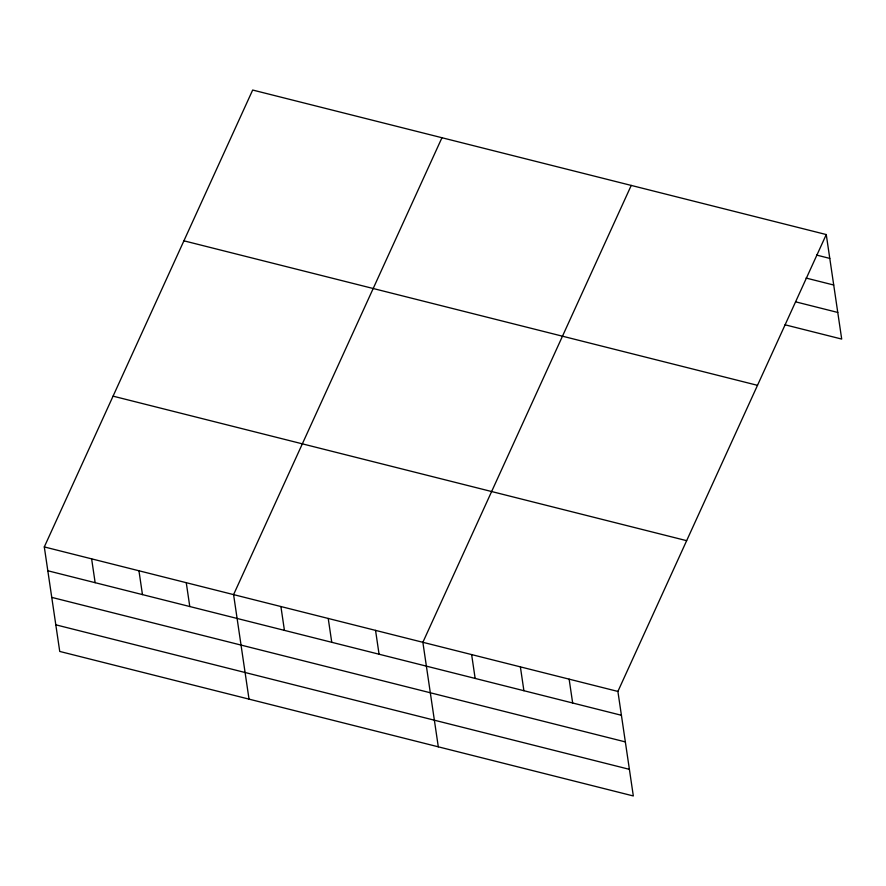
<?xml version="1.0" encoding="UTF-8"?>
<svg xmlns="http://www.w3.org/2000/svg" width="886" height="886" viewBox="0 0 886 886"><rect width="100%" height="100%" fill="white"/><g stroke="black" fill="none" stroke-linecap="round" stroke-linejoin="round"><path stroke-width="1.33" d="M826.261 234.557L617.896 691.434L633.324 795.96L59.739 651.443L44.3 546.928L252.676 90.04L826.261 234.557L841.7 339.072L785.04 324.797M441.959 137.729L233.583 594.617L249.021 699.132M631.242 185.418L422.866 642.306L438.304 746.82M816.604 255.079L829.783 258.402M806.05 278.049L833.715 285.026M795.606 301.827L837.768 312.448M183.911 240.815L757.497 385.332M113.065 396.153L686.65 540.67M44.3 546.928L617.896 691.434M47.822 570.761L621.407 715.279M51.753 597.385L625.339 741.903M55.807 624.818L629.392 769.336M569.133 679.152L572.655 702.997M520.381 666.87L523.903 690.715M471.629 654.588L475.151 678.432M375.553 630.378L379.064 654.222M328.23 618.461L331.752 642.295M280.906 606.533L284.428 630.378M186.259 582.689L189.781 606.533M138.947 570.772L142.458 594.606M91.623 558.845L95.145 582.689"/></g></svg>
